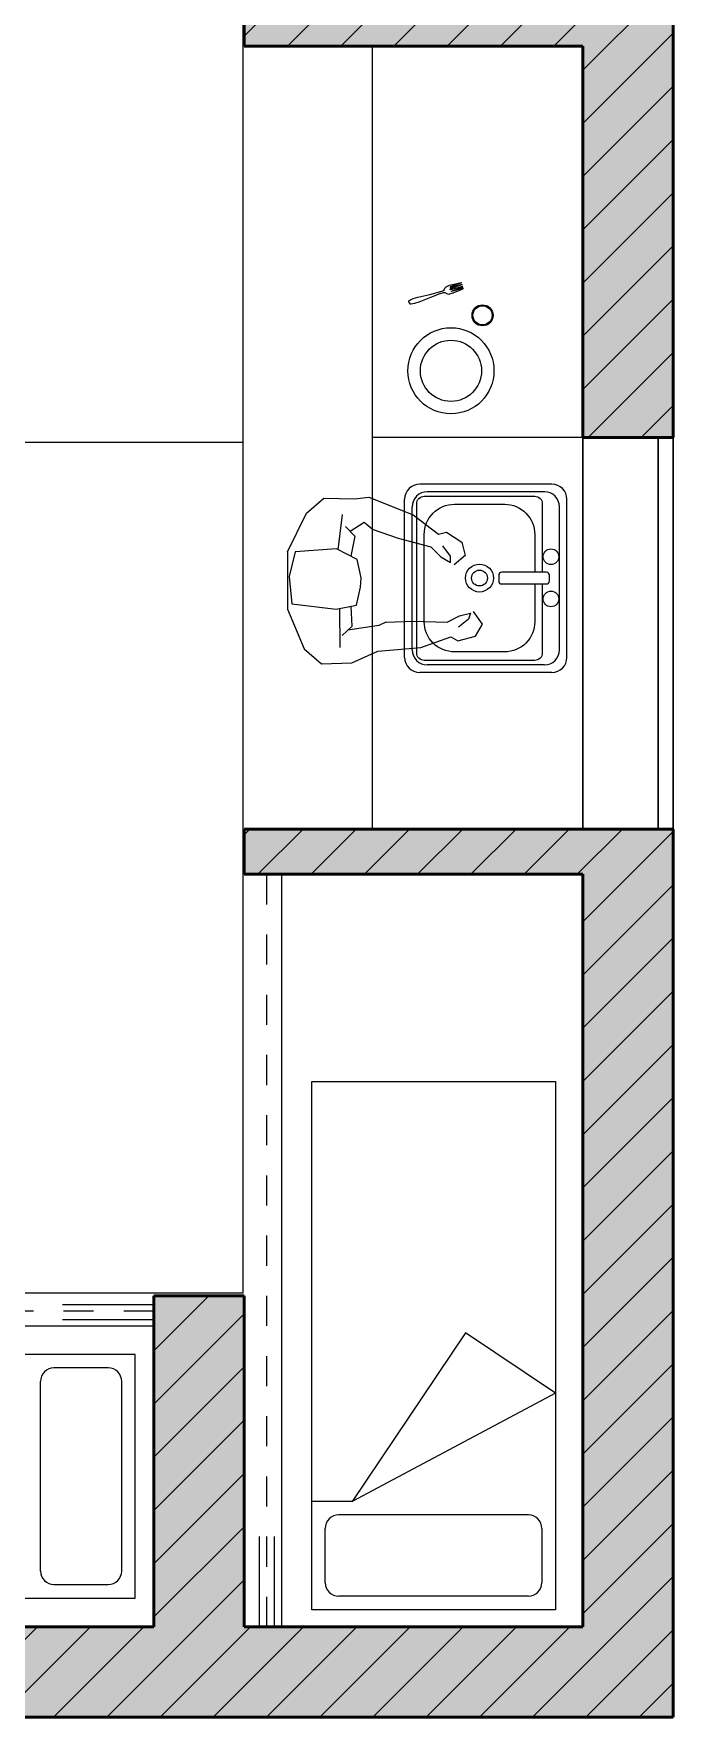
# Model space of a CAD drawing. Header units: inches. Extents: x 12.49 to 20.94, y 17.47 to 25.92.
# Drawn here: x 18.82 to 20.94, y 17.47 to 23.06 of the extents above; entities that cross this region are included whole.
import ezdxf

# ---------------------------------------------------------------- set-up
doc = ezdxf.new("R2010")
doc.units = ezdxf.units.IN
doc.header["$MEASUREMENT"] = 0
doc.linetypes.add('ACAD_ISO02W100', pattern=[15, 12, -3])
doc.linetypes.add('DASHED2', pattern=[0.375, 0.25, -0.125])
for name, color, linetype in [('accessori cucina - kitchen accessories', 7, 'Continuous'), ('ARREDI_attrezzature', 7, 'Continuous'), ('k_lavelli', 7, 'Continuous'), ('Particularity', 7, 'Continuous'), ('Structure', 7, 'Continuous'), ('Windows', 7, 'Continuous')]:
    doc.layers.add(name, color=color, linetype=linetype)
doc.linetypes.add('ZIGZAG', pattern='A,0.0001,-0.2,[131,ltypeshp.shx,S=0.2,R=0,X=-0.2,Y=0],-0.4,[131,ltypeshp.shx,S=0.2,R=180,X=0.2,Y=0],-0.2', length=0.8001)

msp = doc.modelspace()

# ---------------------------------------------------------------- hatches: boundary and pattern name
at = {"layer": 'Particularity', "lineweight": 20, "ltscale": 3}
h = msp.add_hatch(dxfattribs=at)
h.set_pattern_fill('ANSI31')
h.paths.add_polyline_path([(12.7915, 20.2691), (12.7915, 19.8191), (12.4915, 19.8191), (12.4915, 25.9191), (16.8415, 25.9191), (16.8415, 25.6191), (16.8415, 24.5191), (16.7165, 24.5191), (16.7165, 25.6191), (14.2165, 25.6191), (14.2165, 24.5191), (13.8915, 24.5191), (13.8915, 25.6191), (12.7915, 25.6191), (12.7915, 23.1441), (13.8915, 23.1441), (13.8915, 19.8191), (13.7915, 19.8191), (13.7915, 23.0191), (12.7915, 23.0191), (12.7915, 20.3941), (13.0415, 20.3941), (13.0415, 20.2691)])
h.paths.add_polyline_path([(19.3915, 25.6191), (19.3915, 25.9191), (20.9415, 25.9191), (20.9415, 21.7191), (20.6415, 21.7191), (20.6415, 23.0191), (19.5165, 23.0191), (19.5165, 23.1441), (20.6415, 23.1441), (20.6415, 25.6191), (19.5165, 25.6191), (19.5165, 24.5191), (19.3915, 24.5191)])
h.paths.add_polyline_path([(16.5915, 17.4691), (20.9415, 17.4691), (20.9415, 20.4191), (20.6415, 20.4191), (19.5165, 20.4191), (19.5165, 20.2691), (20.6415, 20.2691), (20.6415, 17.7691), (19.5165, 17.7691), (19.5165, 18.8691), (19.2165, 18.8691), (19.2165, 17.7691), (16.7165, 17.7691), (16.7165, 18.8691), (16.5915, 18.8691)])
h.paths.add_polyline_path([(12.4915, 17.4691), (14.0415, 17.4691), (14.0415, 18.8691), (13.8915, 18.8691), (13.8915, 19.0191), (13.7915, 19.0191), (13.7915, 17.7691), (12.7915, 17.7691), (12.7915, 19.0191), (12.4915, 19.0191)])
h.paths.add_polyline_path([(13.0415, 20.2691), (13.0415, 20.2747), (12.7915, 20.2691)])
h = msp.add_hatch(dxfattribs=at)
h.set_pattern_fill('ANSI32')
h.paths.add_polyline_path([(19.3915, 25.6191), (19.3915, 25.9191), (20.9415, 25.9191), (20.9415, 21.7191), (20.6415, 21.7191), (20.6415, 23.0191), (19.5165, 23.0191), (19.5165, 23.1441), (20.6415, 23.1441), (20.6415, 25.6191), (19.5165, 25.6191), (19.5165, 24.5191), (19.3915, 24.5191)])
h = msp.add_hatch(color=253, dxfattribs=at)
h.dxf.hatch_style = 1
h.paths.add_polyline_path([(20.6415, 23.0191), (20.6415, 21.7191), (20.9415, 21.7191), (20.9415, 25.9191), (19.3915, 25.9191), (19.3915, 25.6191), (19.3915, 24.5191), (19.5165, 24.5191), (19.5165, 25.6191), (20.6415, 25.6191), (20.6415, 23.1441), (19.5165, 23.1441), (19.5165, 23.0191)])
h = msp.add_hatch(dxfattribs=at)
h.set_pattern_fill('ANSI32')
h.paths.add_polyline_path([(16.5915, 17.4691), (20.9415, 17.4691), (20.9415, 20.4191), (20.6415, 20.4191), (19.5165, 20.4191), (19.5165, 20.2691), (20.6415, 20.2691), (20.6415, 17.7691), (19.5165, 17.7691), (19.5165, 18.8691), (19.2165, 18.8691), (19.2165, 17.7691), (16.7165, 17.7691), (16.7165, 18.8691), (16.5915, 18.8691)])
h = msp.add_hatch(dxfattribs=at)
h.set_pattern_fill('ANSI32')
h.paths.add_polyline_path([(16.5915, 17.4691), (20.9415, 17.4691), (20.9415, 20.4191), (20.6415, 20.4191), (19.5165, 20.4191), (19.5165, 20.2691), (20.6415, 20.2691), (20.6415, 17.7691), (19.5165, 17.7691), (19.5165, 18.8691), (19.2165, 18.8691), (19.2165, 17.7691), (16.7165, 17.7691), (16.7165, 18.8691), (16.5915, 18.8691)])
edge = h.paths.add_edge_path(flags=17)
edge.add_line((19.5165, 20.2691), (19.5165, 20.4191))
h = msp.add_hatch(dxfattribs=at)
h.set_pattern_fill('ANSI32')
h.paths.add_polyline_path([(16.5915, 17.4691), (20.9415, 17.4691), (20.9415, 20.4191), (20.6415, 20.4191), (19.5165, 20.4191), (19.5165, 20.2691), (20.6415, 20.2691), (20.6415, 17.7691), (19.5165, 17.7691), (19.5165, 18.8691), (19.2165, 18.8691), (19.2165, 17.7691), (16.7165, 17.7691), (16.7165, 18.8691), (16.5915, 18.8691)])
h = msp.add_hatch(dxfattribs=at)
h.set_pattern_fill('ANSI32')
h.paths.add_polyline_path([(16.5915, 17.4691), (20.9415, 17.4691), (20.9415, 20.4191), (20.6415, 20.4191), (19.5165, 20.4191), (19.5165, 20.2691), (20.6415, 20.2691), (20.6415, 17.7691), (19.5165, 17.7691), (19.5165, 18.8691), (19.2165, 18.8691), (19.2165, 17.7691), (16.7165, 17.7691), (16.7165, 18.8691), (16.5915, 18.8691)])
edge = h.paths.add_edge_path(flags=17)
edge.add_line((19.5165, 20.2691), (19.5165, 20.4191))
h = msp.add_hatch(color=253, dxfattribs=at)
h.dxf.hatch_style = 1
h.paths.add_polyline_path([(16.7165, 17.7691), (16.7165, 18.8691), (16.5915, 18.8691), (16.5915, 17.4691), (20.9415, 17.4691), (20.9415, 20.4191), (20.6415, 20.4191), (19.5165, 20.4191), (19.5165, 20.2691), (20.6415, 20.2691), (20.6415, 17.7691), (19.5165, 17.7691), (19.5165, 18.8691), (19.2165, 18.8691), (19.2165, 17.7691)])
h = msp.add_hatch(color=253, dxfattribs=at)
h.dxf.hatch_style = 1
h.paths.add_polyline_path([(20.9415, 20.4191), (20.6415, 20.4191), (19.5165, 20.4191), (19.5165, 20.2691), (20.6415, 20.2691), (20.6415, 17.7691), (19.5165, 17.7691), (19.5165, 18.8691), (19.2165, 18.8691), (19.2165, 17.7691), (16.7165, 17.7691), (16.7165, 18.8691), (16.5915, 18.8691), (16.5915, 17.4691), (20.9415, 17.4691)])

# ---------------------------------------------------------------- linework, layer by layer
at = {"layer": 'accessori cucina - kitchen accessories', "color": 7, "linetype": 'ByBlock'}
for p, q in [((20.1332, 22.195), (20.1655, 22.2036)), ((20.1655, 22.2036), (20.1761, 22.2069)), ((20.1674, 22.1975), (20.178, 22.2009)), ((20.1761, 22.2069), (20.1801, 22.2099)), ((20.178, 22.2009), (20.183, 22.2008)), ((20.1801, 22.2099), (20.1832, 22.2159)), ((20.183, 22.2008), (20.189, 22.1977)), ((20.1832, 22.2159), (20.1868, 22.2203)), ((20.1868, 22.2203), (20.1984, 22.2257)), ((20.1984, 22.2257), (20.2372, 22.2347)), ((20.2007, 22.2131), (20.1997, 22.2111)), ((20.2017, 22.2101), (20.1997, 22.2111)), ((20.2377, 22.2332), (20.2003, 22.2196)), ((20.2003, 22.2196), (20.2008, 22.2181)), ((20.2396, 22.2271), (20.2007, 22.2131)), ((20.2008, 22.2181), (20.2391, 22.2286)), ((20.2415, 22.221), (20.2017, 22.2101)), ((20.2047, 22.206), (20.242, 22.2195)), ((20.2051, 22.2045), (20.2047, 22.206)), ((20.2434, 22.215), (20.2051, 22.2045)), ((20.2071, 22.1985), (20.2439, 22.2135)), ((20.2372, 22.2347), (20.2377, 22.2332)), ((20.2391, 22.2286), (20.2396, 22.2271)), ((20.242, 22.2195), (20.2415, 22.221)), ((20.2439, 22.2135), (20.2434, 22.215)), ((20.063, 22.1694), (20.0636, 22.173)), ((20.063, 22.1694), (20.064, 22.1664)), ((20.0636, 22.173), (20.0661, 22.1754)), ((20.064, 22.1664), (20.0665, 22.1639)), ((20.0661, 22.1754), (20.0778, 22.1808)), ((20.0665, 22.1639), (20.07, 22.1633)), ((20.07, 22.1633), (20.0826, 22.1656)), ((20.0778, 22.1808), (20.0929, 22.1856)), ((20.0826, 22.1656), (20.0977, 22.1704)), ((20.0929, 22.1856), (20.1332, 22.195)), ((20.0977, 22.1704), (20.1361, 22.1859)), ((20.1361, 22.1859), (20.1674, 22.1975)), ((20.189, 22.1977), (20.1945, 22.1961))]:
    msp.add_line(p, q, dxfattribs=at)
for centre, radius in [((20.3079, 22.1253), 0.0349), ((20.3079, 22.1253), 0.0318), ((20.2031, 21.9411), 0.1429), ((20.2031, 21.9411), 0.1016)]:
    msp.add_circle(centre, radius, dxfattribs=at)
at = {"layer": 'ARREDI_attrezzature', "color": 7}
for p, q in [((19.7238, 21.4688), (19.7814, 21.5184)), ((19.7814, 21.5184), (19.8828, 21.5156)), ((19.8828, 21.5156), (19.9309, 21.5213)), ((19.9309, 21.5213), (20.0773, 21.4622)), ((19.6599, 21.3394), (19.7238, 21.4688)), ((19.8283, 21.3469), (19.843, 21.4644)), ((19.8531, 21.4244), (19.8835, 21.3921)), ((19.9149, 21.4368), (19.8686, 21.4079)), ((19.9411, 21.4152), (19.9149, 21.4368)), ((20.0773, 21.4622), (20.1619, 21.3985)), ((19.8835, 21.3921), (19.8705, 21.3251)), ((19.9411, 21.4152), (20.0283, 21.3857)), ((20.0283, 21.3857), (20.1362, 21.3561)), ((20.1619, 21.3985), (20.1883, 21.405)), ((20.1883, 21.405), (20.2397, 21.372)), ((20.2397, 21.372), (20.2507, 21.328)), ((19.6599, 21.3394), (19.6599, 21.1499)), ((19.6858, 21.3399), (19.6658, 21.2582)), ((19.8233, 21.3496), (19.6858, 21.3399)), ((19.892, 21.314), (19.8233, 21.3496)), ((19.9047, 21.2533), (19.892, 21.314)), ((20.1362, 21.3561), (20.1696, 21.3235)), ((20.1696, 21.3235), (20.2016, 21.3041)), ((20.2015, 21.3257), (20.1763, 21.3601)), ((20.2016, 21.3041), (20.2015, 21.3257)), ((20.2507, 21.328), (20.2137, 21.2967)), ((19.6658, 21.2582), (19.6747, 21.1672)), ((19.9032, 21.2228), (19.9047, 21.2533)), ((19.8893, 21.1627), (19.9032, 21.2228)), ((19.6599, 21.1499), (19.7152, 21.0178)), ((19.6747, 21.1672), (19.8217, 21.1495)), ((19.8217, 21.1495), (19.8893, 21.1627)), ((19.8331, 21.1517), (19.8344, 21.0222)), ((19.8752, 21.0933), (19.8712, 21.1592)), ((20.3081, 21.0991), (20.2775, 21.1418)), ((19.8421, 21.0615), (19.8752, 21.0933)), ((19.9631, 21.0955), (19.8609, 21.0796)), ((19.9866, 21.1068), (19.9631, 21.0955)), ((19.9866, 21.1068), (20.0786, 21.1094)), ((20.0786, 21.1094), (20.1904, 21.1059)), ((20.1904, 21.1059), (20.2319, 21.1272)), ((20.2618, 21.1157), (20.2276, 21.0902)), ((20.2319, 21.1272), (20.2682, 21.1363)), ((20.2682, 21.1363), (20.2618, 21.1157)), ((20.2846, 21.0603), (20.3081, 21.0991)), ((20.1029, 21.0218), (20.2025, 21.0578)), ((20.2025, 21.0578), (20.2258, 21.0438)), ((20.2258, 21.0438), (20.2846, 21.0603)), ((19.7152, 21.0178), (19.7727, 20.9683)), ((19.7727, 20.9683), (19.8742, 20.9711)), ((19.8742, 20.9711), (19.96, 21.0096)), ((19.96, 21.0096), (20.1029, 21.0218)), ((19.7406, 17.8265), (19.7406, 19.5805)), ((19.7406, 19.5805), (20.5502, 19.5805)), ((20.5502, 19.5805), (20.5502, 17.8265)), ((20.2514, 18.7465), (19.8755, 18.1863)), ((20.5502, 18.5461), (20.2514, 18.7465)), ((19.1547, 18.6746), (17.4006, 18.6746)), ((19.0647, 18.6297), (18.8848, 18.6297)), ((19.1547, 17.8651), (19.1547, 18.6746)), ((18.8398, 17.955), (18.8398, 18.5847)), ((19.1097, 17.955), (19.1097, 18.5847)), ((20.5502, 18.5461), (19.8755, 18.1863)), ((19.8755, 18.1863), (19.7406, 18.1863)), ((20.4602, 18.1413), (19.8305, 18.1413)), ((19.7856, 17.9164), (19.7856, 18.0963)), ((20.5052, 18.0963), (20.5052, 17.9164)), ((18.8848, 17.91), (19.0647, 17.91)), ((17.4006, 17.8651), (19.1547, 17.8651)), ((20.4602, 17.8714), (19.8305, 17.8714)), ((20.5502, 17.8265), (19.7406, 17.8265))]:
    msp.add_line(p, q, dxfattribs=at)
for centre, start, end in [((18.8848, 18.5847), 90, 180), ((19.0647, 18.5847), 0, 90), ((19.8305, 18.0963), 90, 180), ((20.4602, 18.0963), 0, 90), ((18.8848, 17.955), 180, 270), ((19.0647, 17.955), 270, 0), ((19.8305, 17.9164), 180, 270), ((20.4602, 17.9164), 270, 0)]:
    msp.add_arc(centre, 0.045, start, end, dxfattribs=at)
at = {"layer": 'k_lavelli', "color": 7}
for p, q in [((20.5383, 21.5645), (20.0993, 21.5645)), ((20.5133, 21.5395), (20.1243, 21.5395)), ((20.0493, 20.9892), (20.0493, 21.5145)), ((20.0743, 21.0142), (20.0743, 21.4895)), ((20.5633, 21.0142), (20.5633, 21.4895)), ((20.5883, 20.9892), (20.5883, 21.5145)), ((20.3616, 21.2622), (20.3616, 21.2432)), ((20.5204, 21.2722), (20.3716, 21.2722)), ((20.5304, 21.2432), (20.5304, 21.2622)), ((20.3716, 21.2332), (20.5204, 21.2332)), ((20.5383, 20.9392), (20.0993, 20.9392)), ((20.5133, 20.9642), (20.1243, 20.9642))]:
    msp.add_line(p, q, dxfattribs=at)
for points in [[(20.5065, 21.2332), (20.5065, 21.0042, -0.414214), (20.4815, 20.9792), (20.1143, 20.9792, -0.414214), (20.0893, 21.0042), (20.0893, 21.4995, -0.414214), (20.1143, 21.5245), (20.4815, 21.5245, -0.414214), (20.5065, 21.4995), (20.5065, 21.2722)], [(20.4815, 21.2332), (20.4815, 21.1077, -0.414214), (20.3815, 21.0077), (20.2143, 21.0077, -0.414214), (20.1143, 21.1077), (20.1143, 21.3977, -0.414214), (20.2143, 21.4977), (20.3815, 21.4977, -0.414214), (20.4815, 21.3977), (20.4815, 21.2722)]]:
    msp.add_lwpolyline(points, format="xyb", dxfattribs=at)
for centre, radius in [((20.5352, 21.3236), 0.026), ((20.2979, 21.2527), 0.0463), ((20.2979, 21.2527), 0.0263), ((20.5352, 21.1835), 0.026)]:
    msp.add_circle(centre, radius, dxfattribs=at)
for centre, radius, start, end in [((20.0993, 21.5145), 0.05, 90, 180), ((20.1243, 21.4895), 0.05, 90, 180), ((20.5133, 21.4895), 0.05, 0, 90), ((20.5383, 21.5145), 0.05, 0, 90), ((20.3716, 21.2622), 0.01, 90, 180), ((20.5204, 21.2622), 0.01, 360, 90), ((20.3716, 21.2432), 0.01, 180, 270), ((20.5204, 21.2432), 0.01, 270, 0), ((20.0993, 20.9892), 0.05, 180, 270), ((20.1243, 21.0142), 0.05, 180, 270), ((20.5133, 21.0142), 0.05, 270, 0), ((20.5383, 20.9892), 0.05, 270, 0)]:
    msp.add_arc(centre, radius, start, end, dxfattribs=at)
at = {"layer": 'Particularity', "color": 7, "lineweight": 20, "ltscale": 3}
for p, q in [((19.9415, 23.0191), (19.9415, 20.4191)), ((20.1945, 22.1961), (20.2071, 22.1985)), ((20.6415, 21.7191), (19.9415, 21.7191))]:
    msp.add_line(p, q, dxfattribs=at)
at = {"layer": 'Particularity', "color": 7, "linetype": 'DASHED2', "lineweight": 25, "ltscale": 0.2}
for p, q in [((19.5915, 17.7691), (19.5915, 20.2691)), ((16.7165, 18.8191), (19.2165, 18.8191))]:
    msp.add_line(p, q, dxfattribs=at)
at = {"layer": 'Particularity', "color": 7, "lineweight": 25}
for p, q in [((19.6415, 17.7691), (19.6415, 20.2691)), ((16.7165, 18.7691), (19.2165, 18.7691))]:
    msp.add_line(p, q, dxfattribs=at)
at = {"layer": 'Particularity', "color": 7, "linetype": 'ZIGZAG', "lineweight": 25, "ltscale": 0.1}
for p, q in [((19.213, 18.8391), (18.9128, 18.8391)), ((19.213, 18.7891), (18.9128, 18.7891)), ((19.566, 18.0693), (19.566, 17.7691)), ((19.616, 18.0693), (19.616, 17.7691))]:
    msp.add_line(p, q, dxfattribs=at)
at = {"layer": 'Structure', "color": 7, "linetype": 'ByBlock', "lineweight": 50}
for p, q in [((20.9415, 21.7191), (20.9415, 25.9191)), ((19.5165, 23.0191), (19.5165, 23.1441)), ((19.5165, 23.0191), (20.6415, 23.0191)), ((19.5165, 23.0191), (19.5165, 23.0191)), ((20.6415, 21.7191), (20.6415, 23.0191)), ((20.6415, 21.7191), (20.9415, 21.7191)), ((19.5165, 20.2691), (19.5165, 20.4191)), ((19.5165, 20.4191), (20.6415, 20.4191)), ((19.5165, 20.2691), (19.5165, 20.4191)), ((20.6415, 20.4191), (20.9415, 20.4191)), ((20.9415, 17.4691), (20.9415, 20.4191)), ((19.5165, 20.2691), (20.6415, 20.2691)), ((20.6415, 17.7691), (20.6415, 20.2691)), ((20.9415, 19.0191), (20.9415, 19.0191)), ((19.2165, 18.8691), (19.2165, 17.7691)), ((19.2165, 18.8691), (19.5165, 18.8691)), ((19.5165, 18.8691), (19.5165, 17.7691)), ((20.9415, 18.8691), (20.9415, 18.8691)), ((20.9415, 18.8691), (20.9415, 18.8691)), ((16.7165, 17.7691), (19.2165, 17.7691)), ((19.5165, 17.7691), (20.6415, 17.7691)), ((16.5915, 17.4691), (20.9415, 17.4691))]:
    msp.add_line(p, q, dxfattribs=at)
at = {"layer": 'Structure', "color": 7, "lineweight": 15}
for p, q in [((19.5115, 24.5276), (19.5115, 18.8776)), ((19.5115, 21.7026), (18.109, 21.7026)), ((19.5115, 18.8776), (13.8865, 18.8776))]:
    msp.add_line(p, q, dxfattribs=at)
at = {"layer": 'Windows', "color": 7, "lineweight": 30, "ltscale": 3}
msp.add_line((20.6415, 21.7191), (20.6415, 20.4191), dxfattribs=at)
at = {"layer": 'Windows', "color": 7, "linetype": 'ACAD_ISO02W100', "lineweight": 30, "ltscale": 3}
for p, q in [((20.8915, 20.4191), (20.8915, 21.7191)), ((20.9415, 20.4191), (20.9415, 21.7191))]:
    msp.add_line(p, q, dxfattribs=at)

doc.saveas('drawing.dxf')
